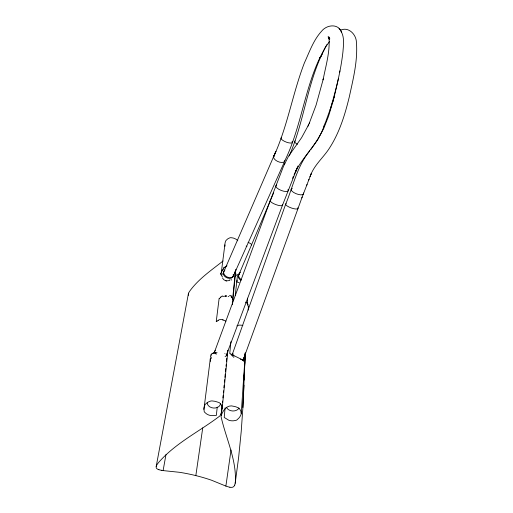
<?xml version="1.0" encoding="UTF-8"?>
<svg xmlns="http://www.w3.org/2000/svg" width="513" height="513" viewBox="0 0 513 513"><rect width="100%" height="100%" fill="white"/><g stroke="black" fill="none" stroke-linecap="round" stroke-linejoin="round"><path stroke-width="0.77" d="M220.378 414.844C222.629 410.701 223.636 402.878 216.928 401.891A17.731 13.146 5.2 0 0 214.793 401.281L212.061 400.922A5.252 3.924 5.2 0 0 210.49 401.108L208.31 402A17.936 13.319 4.6 0 0 207.348 402.583L205.482 404.122A6.97 5.201 5.2 0 0 204.911 404.943L204.257 406.828A27.484 20.469 3.9 0 0 203.956 408.681L204.168 411.394A5.252 3.905 5.3 0 0 204.7 412.311L206.457 413.831A13.037 9.728 5 0 0 208.143 414.748A7.477 5.566 5.1 0 0 210.619 415.492L216.351 415.402L217.236 407.11M237.782 240.783L236.544 239.488L234.55 238.481A13.094 11.119 6.3 0 0 232.985 237.974L230.978 237.686A3.867 3.302 6.3 0 0 229.818 237.84L228.202 238.603A13.242 11.26 5.6 0 0 227.483 239.09L226.092 240.398A5.136 4.38 6.4 0 0 225.656 241.091L225.149 242.681A20.276 17.282 4.6 0 0 224.899 244.246L224.951 246.266M245.252 353.502L242.893 407.534L241.219 431.497L238.66 457.192L235.198 483.188M245.176 352.97L244.028 380.107L245.214 353.002M247.587 304.991L247.452 298.181M242.893 407.534L243.983 385.16M244.611 363.198L244.656 362.576M210.298 359.132L210.381 361.409M235.262 275.372L235.191 276.218M225.117 407.771L224.213 417.447L228.74 420.205A7.445 5.521 3.9 0 0 231.273 420.763A12.985 9.67 3.9 0 0 233.3 420.814L235.82 420.416A5.22 3.873 3.7 0 0 236.923 419.929L239.09 417.858A27.587 20.584 5 0 0 240.219 416.229L241.097 414.421A6.932 5.156 3.7 0 0 241.245 413.497L244.656 362.877M248.157 310.076L248.395 306.633M235.871 269.312L232.908 299.419L232.838 298.534M222.167 405.026L221.065 416.139A6.156 4.559 4.1 0 0 221.077 416.678C225.848 438.153 236.326 458.885 235.403 481.29A60.611 42.271 6.3 0 1 235.153 483.47L234.781 485.093M232.908 299.406L232.376 304.78M221.135 273.807L221.289 275.468L222.405 276.719M210.33 358.69L210.407 357.971M230.888 341.664L229.766 353.553L230.901 354.041M235.255 295.45L237.397 275.988M236.903 282.067L237.096 280.04M222.167 408.688L227.907 350.289M222.405 402.654L222.559 401.076M222.873 397.921L223.104 395.549M223.418 392.394L223.572 390.81M223.886 387.642L224.123 385.257M224.438 382.07L224.675 379.684M224.912 377.299L225.226 374.118M225.464 371.726L225.778 368.546M226.015 366.16L226.169 364.57M226.483 361.434L226.791 358.298M227.022 355.945L227.567 350.456M232.299 302.612L232.453 301.035M232.607 299.451L235.499 270.191M222.033 275.039L222.212 273.467M231.042 449.946L225.88 486.093L227.637 486.645A19.391 13.652 3.3 0 0 229.856 487.235M216.242 321.516L219.141 298.342M210.426 357.83L203.905 409.412M221.206 273.243L224.854 244.861M202.731 427.887L195.838 475.602M339.632 72.371L339.888 70.909M165.962 454.64L163.108 470.594L161.217 470.241M156.183 466.567L188.361 293.923M210.612 356.657L210.792 355.817M338.471 78.508L333.995 97.759M221.334 272.55L221.443 272.082M333.059 101.33L334.264 96.752M333.309 100.394L328.525 116.329L323.671 128.59L317.694 139.799L310.801 149.527M330.77 107.454C336.13 89.211 340.856 70.672 342.953 51.736C343.479 44.823 344.736 36.776 340.638 30.677M325.146 123.344L330.173 109.378M331.565 104.71L331.821 103.844M330.032 109.853L330.981 106.736M231.825 355.682L285.606 204.36C293.192 186.373 297.021 166.141 309.801 150.803M244.496 363.614L244.271 364.147M214.017 353.316L270.165 200.878L283.503 166.276L288.486 156.285L301.567 137.74L308.602 124.8M226.336 355.233L282.612 204.899L296.918 168.713L295.764 171.374L296.161 170.47M302.144 197.095L243.008 360.389A6.15 2.815 19.9 0 0 242.893 359.818M308.749 180.018L310.269 176.023M306.742 185.257L309.025 179.294M301.843 197.883L307.043 184.475M289.223 155.894C305.12 119.895 307.306 79.143 326.916 44.612M309.987 176.761L311.135 173.798L310.782 174.715C314.835 164.461 323.645 157.273 329.455 148.129C339.51 132.572 345.005 114.662 349.321 96.797C353.175 79.04 357.85 60.823 356.432 42.521C356.407 34.64 348.622 26.355 340.517 30.203M211.055 354.951L211.241 354.566A6.252 4.239 42 0 1 211.465 354.194L211.997 353.688M296.379 169.957C304.786 154.573 318.765 142.64 324.248 125.48M284.907 160.601C300.951 127.711 304.273 90.429 319.997 57.469L319.362 58.771L325.691 46.754L329.59 41.425M221.199 415.575C223.014 410.272 227.33 404.167 233.793 406.328A17.647 13.049 3.9 0 1 235.948 406.847L238.385 407.848A5.226 3.892 3.7 0 1 239.5 408.733L240.571 410.471A17.923 13.306 4.4 0 1 240.905 411.388L241.245 413.497M323.857 126.442L325.409 122.678M188.547 293.16L189.284 291.852A45.08 36.5 5.2 0 1 190.419 290.185C199.275 278.424 211.657 270.011 223.084 260.97M238.288 276.058L273.724 192.664M309.172 123.537L316.111 105.024L323.459 78.342L323.081 79.881C325.768 65.799 330.301 51.435 328.91 36.955L329.474 39.693L328.128 36.75L329.731 38.994L328.756 38.142L329.833 38.789M223.296 272.922L275.898 151.341L273.57 156.831C287.556 126.762 292.519 93.68 304.401 62.887C309.384 52.076 313.366 40.238 321.491 31.325C326.46 24.797 338.086 23.098 341.62 32.075M292.519 178.332L293.481 176.151M294.122 174.702L297.982 165.981M233.338 275.981L284.664 161.338M307.973 126.192L309.711 122.357M156.407 465.689L157.337 464.182A60.059 41.758 4.4 0 1 158.806 462.264C175.664 442.969 199.3 431.587 219.461 416.261A6.175 4.579 4.9 0 0 219.84 415.87L220.051 415.575M284.247 164.513L284.818 163.281M320.881 56.853L321.504 55.551M321.664 55.199L322.324 53.807M222.097 270.345L222.309 269.985M238.103 274.821L240.43 272.256M223.264 268.767L224.11 267.908M224.521 267.51L227.009 265.74M220.641 297.027L222.45 295.892M218.192 320.215L218.846 319.92A5.669 4.425 22.5 0 1 222.61 319.695M212.639 353.29L213.588 352.893M229.555 280.521L226.304 280.893M214.844 352.655L214.133 352.752A10.42 6.477 -75.7 0 0 213.966 352.777M215.492 352.63L217.095 352.752M163.108 470.594L179.37 472.287A121.254 78.527 6 0 1 195.838 475.609A121.222 78.508 6 0 1 211.645 480.264L225.88 486.093M225.707 295.373L226.316 295.424M229.862 487.222L230.536 487.318A4.309 3.001 3.5 0 0 231.042 487.35A7.907 5.528 3.5 0 0 231.478 487.35L232.132 487.299A2.469 1.719 3.4 0 0 233.152 486.972A5.752 4.008 3.6 0 0 234.704 485.08M237.468 282.15L239.026 282.522M242.732 325.345L239.988 325.101A10.446 9.721 81.9 0 0 238.853 325.216L238.346 325.319A7.637 7.035 -79.2 0 0 236.91 325.922M222.411 277.892L223.706 279.662L225.585 280.707M225.38 280.656L226.509 280.944M158.915 469.703L158.273 469.472A4.386 3.078 7.2 0 1 157.824 469.267A8.041 5.656 7.1 0 1 157.459 469.068L156.946 468.728A2.514 1.763 7.3 0 1 156.337 467.984A5.848 4.104 7.1 0 1 156.484 465.714M232.312 354.919L231.241 354.521M223.29 319.913L225.925 321.176M229.587 279.854L230.029 280.008M248.523 242.578L250.312 243.412A3.854 3.283 4.3 0 1 251.133 244.15L251.659 245.002M240.757 358.972L241.681 359.35M240.597 358.908L234.794 356.054M234.101 355.682L234.653 355.977M242.957 359.953L243.399 360.241M231.241 296.264L231.69 296.629M243.746 360.53L244.06 360.908M339.042 28.414L340.016 29.805M247.298 302.952L248.042 304.805M244.271 361.255L244.56 361.986A9.491 4.97 -21.6 0 1 244.778 362.537M234.935 271.678L235.287 274.006M297.816 207.759A6.579 1.77 19.7 0 1 291.384 207.996A6.579 1.77 19.7 0 1 286.1 203.655M303.388 192.965A6.631 2.424 21 0 1 296.014 193.664A6.631 2.424 21 0 1 292.32 188.393M297.457 144.288A6.079 1.924 20.6 0 1 295.219 140.915M240.956 280.354A5.258 3.591 23.3 0 1 239.398 274.32M246.118 246.06A4.938 4.2 4.9 0 1 246.945 246.355M241.565 279.765A5.265 3.674 28.2 0 1 239.225 273.705M243.739 357.452A6.156 2.757 19.8 0 1 241.296 359.748M233.89 357.349A6.156 2.757 19.8 0 1 233.062 353.483M238.936 408.117A6.624 4.957 3.9 0 1 232.447 410.964A6.624 4.957 3.9 0 1 226.47 407.207M282.426 204.495A6.618 1.776 20.4 0 1 275.853 204.597A6.618 1.776 20.4 0 1 270.71 200.185M214.19 353.091A6.188 2.841 20.3 0 1 214.755 352.72M288.037 189.387A6.669 2.437 21.6 0 1 281.278 190.477A6.669 2.437 21.6 0 1 276.77 185.001M292.128 141.46A6.118 1.93 21.4 0 1 286.543 142.21A6.118 1.93 21.4 0 1 281.291 137.612M284.907 160.293A6.041 3.116 23.4 0 1 277.552 161.396A6.041 3.116 23.4 0 1 274.705 155.368M233.203 274.545A5.29 3.617 23.5 0 1 227.695 278.091A5.29 3.617 23.5 0 1 223.886 271.698M233.55 274.66A5.297 3.706 28.4 0 1 226.874 276.892A5.297 3.706 28.4 0 1 224.88 270.075M226.169 354.194A6.194 2.783 20.2 0 1 225.085 356.535M216.306 354.239A6.194 2.783 20.2 0 1 215.306 350.526M220.526 403.481A6.675 4.995 5.1 0 1 213.677 408.053A6.675 4.995 5.1 0 1 207.201 402.679M248.074 242.437A13.043 11.062 4.6 0 1 248.523 242.572M236.256 281.464A11.543 3.565 38.3 0 1 236.724 281.413M248.254 306.633A9.17 7.65 23.2 0 0 248.157 306.069A12.171 9.625 33.8 0 0 247.83 304.825M242.623 325.62A9.228 7.746 -23.9 0 1 242.822 325.659M230.953 354.156A2.206 0.814 -56 0 1 230.933 354.008M236.903 275.77A9.458 8.131 -54.5 0 1 237.641 274.513M245.464 302.08A5.508 3.642 25.3 0 1 246.785 303.17M188.521 295.315A1.879 1.526 8.9 0 1 188.451 295.155A4.373 3.559 8.7 0 1 188.604 293.186M231.055 279.675A11.607 4.495 -1.3 0 1 231.729 280.021M161.217 470.235A19.731 13.986 7.1 0 1 158.908 469.716M219.41 298.508A9.215 7.227 -11.7 0 1 219.853 298.104A12.222 8.715 -17.7 0 1 220.879 297.226M216.428 321.657A9.606 7.278 11.9 0 1 216.961 321.266M216.858 321.202A13.691 11.119 28.9 0 1 218.314 320.394M222.546 319.977A9.228 8.362 28.9 0 1 223.206 320.176M236.006 273.929A9.484 6.791 -87.7 0 1 235.974 275.455M231.517 297.194A7.144 1.706 47.6 0 1 231.863 297.809M230.959 296.668A4.995 1.828 32.3 0 1 231.902 297.713M228.118 296.328A7.137 0.789 7.8 0 1 228.901 296.469M229.491 295.366A9.862 1.937 2.7 0 1 231.357 295.757M225.624 295.982A12.049 0.936 6.5 0 1 226.201 296.059M225.682 296.257A11.183 3.302 1.4 0 1 226.413 296.328M222.764 296.476A5.54 3.354 -5.5 0 1 225.451 296.213M233.049 355.438A11.318 1.385 29 0 1 233.293 355.528M233.133 355.567A10.747 2.373 37.3 0 1 233.377 355.676M232.479 354.541A10.452 3.213 44.6 0 1 233.671 354.97M240.661 359.312A4.168 0.327 20.3 0 1 241.527 359.658M242.578 360.395A9.439 3.065 2.3 0 1 242.905 360.575M243.572 360.479A11.363 4.47 -9.9 0 1 243.662 360.556M244.066 360.895A10.369 3.944 -74 0 1 244.13 360.992M243.938 361.364A10.523 4.098 -72.2 0 1 244.053 361.652M244.746 363.191A6.246 3.463 -22.5 0 1 244.669 363.589M224.816 353.457A11.382 0.584 0.1 0 1 225.021 353.47M215.633 353.226A9.458 3.514 22.1 0 1 216.101 353.258M214.915 352.745A11.369 5.553 32.8 0 1 215.088 352.739M213.6 353.104A10.574 6.65 -77.8 0 1 213.972 352.97M212.049 353.752A9.497 6.156 41.8 0 1 212.735 353.419M210.939 354.906A2.931 1.058 89.7 0 1 211.003 354.759M210.965 356.054A7.413 3.206 85.4 0 1 211.093 355.528M211.176 358.6A14.883 6.663 84.3 0 1 211.324 357.381M210.439 359.183A18.25 13.223 69.6 0 1 210.471 358.747M220.423 274.333A14.152 6.464 -46.9 0 1 220.404 273.788M220.635 273.788A11.607 4.271 -55.9 0 1 220.699 273.102M221.334 272.172A6.041 2.039 -58.7 0 1 221.481 271.601M221.449 271.672A2.616 0.545 -64.3 0 1 221.494 271.518M222.11 271.197A5.476 3.642 -44.5 0 1 222.488 270.434M222.379 269.998A4.688 2.571 -46 0 1 222.527 269.787M222.95 269.883A8.279 5.803 -41.5 0 1 223.649 269.056M223.674 267.671A8.65 1.648 -43.5 0 1 224.252 267.119"/></g></svg>
